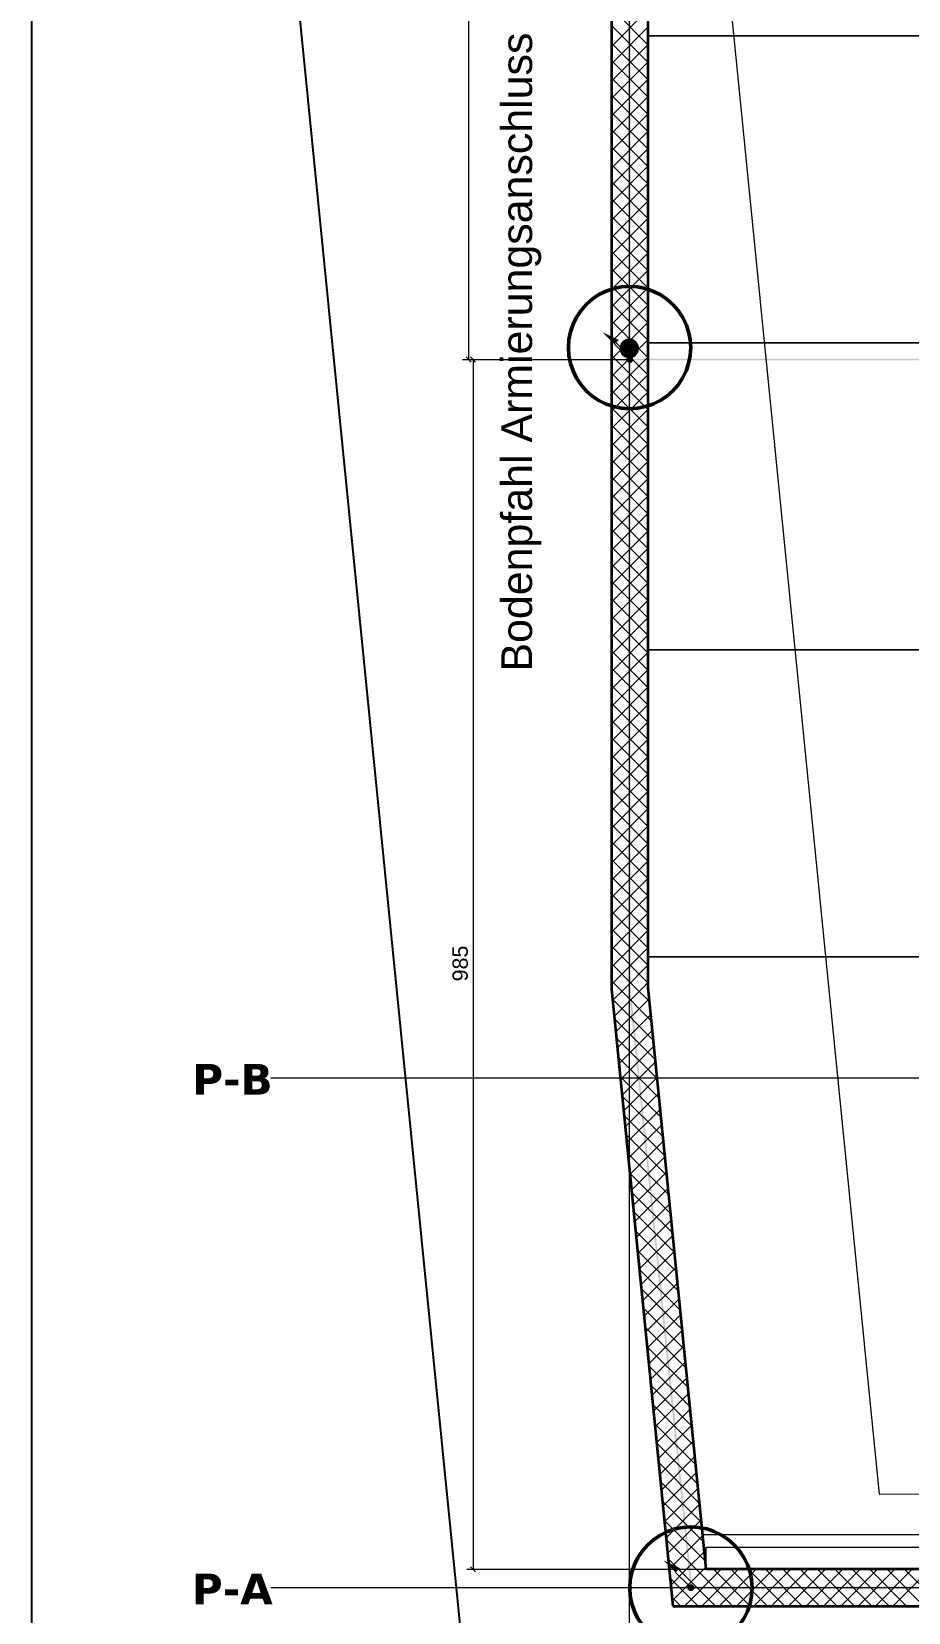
# Model space of a CAD drawing. Extents: x -1132 to 613, y -179 to 712.
# Drawn here: x -1132.4 to -989.6, y -49.2 to 208.2 of the extents above; entities that cross this region are included whole.
import ezdxf
from ezdxf.lldxf.tags import DXFTag

# ---------------------------------------------------------------- set-up
doc = ezdxf.new("R2010")
doc.units = 0
doc.layers.get('0').update_dxf_attribs({"lineweight": 13})
for name, color, linetype, lineweight, true_color in [('A-DETL-____-OTLN', 5, 'Continuous', 9, 0x0000ff), ('C-PROP-LINE-OTLN', 7, '_Grundgrenze_', 25, 0x800000), ('EL01_VVV_Mass Blitzschutz', 3, 'Continuous', 13, 0x00ff00), ('EL01_WAN_Blitzschutz Text', 1, 'Continuous', 13, 0xff0000), ('EL01_WAN_Leitung_Potentialausgleich', 1, 'fein_strichliert', 13, 0xff0000), ('S-GRID-____-IDEN', 7, 'Continuous', 9, 0x5555aa)]:
    doc.layers.add(name, color=color, linetype=linetype, lineweight=lineweight, true_color=true_color)
for name, color, linetype, lineweight in [('A-FLOR-____-OTLN', 7, 'Continuous', 9), ('A-WALL-____-MCUT', 7, 'Continuous', 35), ('A-WALL-____-PATT', 7, 'Continuous', 35), ('C-PRKG-____-OTLN', 7, 'Continuous', 9), ('S-GRID-____-OTLN', 7, 'Continuous', 5)]:
    doc.layers.add(name, color=color, linetype=linetype, lineweight=lineweight)
doc.styles.get("Standard").update_dxf_attribs({"font": 'arial.ttf'})
tags = doc.linetypes.add('_Grundgrenze_', pattern=[0.45, 0.2, -0.05, 0.05, -0.05, 0.05, -0.05]).pattern_tags.tags
tags[14:15] = [DXFTag(74, 4), DXFTag(75, 0), DXFTag(340, '0'), DXFTag(46, 1.0), DXFTag(50, 0.0), DXFTag(44, 0.0), DXFTag(45, 0.0)]
tags[12:13] = [DXFTag(74, 4), DXFTag(75, 0), DXFTag(340, '0'), DXFTag(46, 1.0), DXFTag(50, 0.0), DXFTag(44, 0.0), DXFTag(45, 0.0)]
tags[10:11] = [DXFTag(74, 4), DXFTag(75, 0), DXFTag(340, '0'), DXFTag(46, 1.0), DXFTag(50, 0.0), DXFTag(44, 0.0), DXFTag(45, 0.0)]
tags[8:9] = [DXFTag(74, 4), DXFTag(75, 0), DXFTag(340, '0'), DXFTag(46, 1.0), DXFTag(50, 0.0), DXFTag(44, 0.0), DXFTag(45, 0.0)]
tags[6:7] = [DXFTag(74, 4), DXFTag(75, 0), DXFTag(340, '0'), DXFTag(46, 1.0), DXFTag(50, 0.0), DXFTag(44, 0.0), DXFTag(45, 0.0)]
tags[4:5] = [DXFTag(74, 4), DXFTag(75, 0), DXFTag(340, '0'), DXFTag(46, 1.0), DXFTag(50, 0.0), DXFTag(44, 0.0), DXFTag(45, 0.0)]
tags = doc.linetypes.add('_Rasterlinie_', pattern=[0.375, 0.2, -0.05, 0.075, -0.05]).pattern_tags.tags
tags[10:11] = [DXFTag(74, 4), DXFTag(75, 0), DXFTag(340, '0'), DXFTag(46, 1.0), DXFTag(50, 0.0), DXFTag(44, 0.0), DXFTag(45, 0.0)]
tags[8:9] = [DXFTag(74, 4), DXFTag(75, 0), DXFTag(340, '0'), DXFTag(46, 1.0), DXFTag(50, 0.0), DXFTag(44, 0.0), DXFTag(45, 0.0)]
tags[6:7] = [DXFTag(74, 4), DXFTag(75, 0), DXFTag(340, '0'), DXFTag(46, 1.0), DXFTag(50, 0.0), DXFTag(44, 0.0), DXFTag(45, 0.0)]
tags[4:5] = [DXFTag(74, 4), DXFTag(75, 0), DXFTag(340, '0'), DXFTag(46, 1.0), DXFTag(50, 0.0), DXFTag(44, 0.0), DXFTag(45, 0.0)]
tags = doc.linetypes.add('_Strichliert - Fein_', pattern=[0.15, 0.1, -0.05]).pattern_tags.tags
tags[6:7] = [DXFTag(74, 4), DXFTag(75, 0), DXFTag(340, '0'), DXFTag(46, 1.0), DXFTag(50, 0.0), DXFTag(44, 0.0), DXFTag(45, 0.0)]
tags[4:5] = [DXFTag(74, 4), DXFTag(75, 0), DXFTag(340, '0'), DXFTag(46, 1.0), DXFTag(50, 0.0), DXFTag(44, 0.0), DXFTag(45, 0.0)]
tags = doc.linetypes.add('fein_strichliert', pattern=[4, 1, -2, 1]).pattern_tags.tags
tags[8:9] = [DXFTag(74, 4), DXFTag(75, 0), DXFTag(340, '0'), DXFTag(46, 0.0), DXFTag(50, 0.0), DXFTag(44, 0.0), DXFTag(45, 0.0)]
tags[6:7] = [DXFTag(74, 4), DXFTag(75, 0), DXFTag(340, '0'), DXFTag(46, 0.0), DXFTag(50, 0.0), DXFTag(44, 0.0), DXFTag(45, 0.0)]
tags[4:5] = [DXFTag(74, 4), DXFTag(75, 0), DXFTag(340, '0'), DXFTag(46, 0.0), DXFTag(50, 0.0), DXFTag(44, 0.0), DXFTag(45, 0.0)]
tags = doc.linetypes.add('Gestrichelt', pattern=[0.1, 0.05, -0.05]).pattern_tags.tags
tags[6:7] = [DXFTag(74, 4), DXFTag(75, 0), DXFTag(340, '0'), DXFTag(46, 1.0), DXFTag(50, 0.0), DXFTag(44, 0.0), DXFTag(45, 0.0)]
tags[4:5] = [DXFTag(74, 4), DXFTag(75, 0), DXFTag(340, '0'), DXFTag(46, 1.0), DXFTag(50, 0.0), DXFTag(44, 0.0), DXFTag(45, 0.0)]

# ---------------------------------------------------------------- blocks, each defined once
blk = doc.blocks.new('Referenz-A0ULN8GXQT', base_point=(-1139.87, -119.94))
at = {"layer": 'A-DETL-____-OTLN', "color": 0, "linetype": '_Strichliert - Fein_', "ltscale": 0.13}
for p, q in [((-1038.33, 411), (-994.42, -29.97)), ((-994.42, -29.97), (174.99, -23.41))]:
    blk.add_line(p, q, dxfattribs=at)
at = {"layer": 'A-DETL-____-OTLN', "color": 0, "linetype": 'Gestrichelt', "ltscale": 0.13}
blk.add_line((-886, -36.6), (-1023.13, -36.6), dxfattribs=at)
at = {"layer": 'A-FLOR-____-OTLN', "color": 0, "linetype": 'Continuous', "ltscale": 0.13}
for p, q in [((-1022.57, -42.2), (-1022.57, -38.61)), ((-1022.57, -38.61), (-886, -38.61))]:
    blk.add_line(p, q, dxfattribs=at)
at = {"layer": 'A-WALL-____-MCUT', "color": 0, "linetype": 'Continuous', "ltscale": 0.35}
for p, q in [((-1038, 411), (-1038, 52.24)), ((-1032, 52.54), (-1032, 411)), ((-1038, 52.24), (-1028, -48.2)), ((-1022.57, -42.2), (-1032, 52.54)), ((-885.4, -42.2), (-1022.57, -42.2)), ((-1028, -48.2), (174.99, -48.2))]:
    blk.add_line(p, q, dxfattribs=at)
at = {"layer": 'A-WALL-____-PATT', "color": 0, "linetype": 'Continuous', "lineweight": 9, "ltscale": 0.13}
for p, q in [((-1032, 206), (-1038, 212)), ((-1038, 205.78), (-1032, 211.78)), ((-1032, 203.17), (-1038, 209.17)), ((-1038, 202.95), (-1032, 208.95)), ((-1032, 200.34), (-1038, 206.34)), ((-1038, 200.12), (-1032, 206.12)), ((-1032, 197.51), (-1038, 203.51)), ((-1038, 197.29), (-1032, 203.29)), ((-1032, 194.68), (-1038, 200.68)), ((-1038, 194.46), (-1032, 200.46)), ((-1032, 191.86), (-1038, 197.86)), ((-1038, 191.63), (-1032, 197.63)), ((-1032, 189.03), (-1038, 195.03)), ((-1038, 188.8), (-1032, 194.8)), ((-1032, 186.2), (-1038, 192.2)), ((-1038, 185.98), (-1032, 191.98)), ((-1032, 183.37), (-1038, 189.37)), ((-1038, 183.15), (-1032, 189.15)), ((-1032, 180.54), (-1038, 186.54)), ((-1038, 180.32), (-1032, 186.32)), ((-1032, 177.71), (-1038, 183.71)), ((-1038, 177.49), (-1032, 183.49)), ((-1032, 174.89), (-1038, 180.89)), ((-1038, 174.66), (-1032, 180.66)), ((-1032, 172.06), (-1038, 178.06)), ((-1038, 171.83), (-1032, 177.83)), ((-1032, 169.23), (-1038, 175.23)), ((-1038, 169.01), (-1032, 175.01)), ((-1032, 166.4), (-1038, 172.4)), ((-1038, 166.18), (-1032, 172.18)), ((-1032, 163.57), (-1038, 169.57)), ((-1038, 163.35), (-1032, 169.35)), ((-1032, 160.74), (-1038, 166.74)), ((-1038, 160.52), (-1032, 166.52)), ((-1032, 157.91), (-1038, 163.91)), ((-1038, 157.69), (-1032, 163.69)), ((-1032, 155.09), (-1038, 161.09)), ((-1038, 154.86), (-1032, 160.86)), ((-1032, 152.26), (-1038, 158.26)), ((-1038, 152.04), (-1032, 158.04)), ((-1032, 149.43), (-1038, 155.43)), ((-1038, 149.21), (-1032, 155.21)), ((-1032, 146.6), (-1038, 152.6)), ((-1038, 146.38), (-1032, 152.38)), ((-1032, 143.77), (-1038, 149.77)), ((-1038, 143.55), (-1032, 149.55)), ((-1032, 140.94), (-1038, 146.94)), ((-1038, 140.72), (-1032, 146.72)), ((-1032, 138.12), (-1038, 144.12)), ((-1038, 137.89), (-1032, 143.89)), ((-1032, 135.29), (-1038, 141.29)), ((-1038, 135.06), (-1032, 141.06)), ((-1032, 132.46), (-1038, 138.46)), ((-1038, 132.24), (-1032, 138.24)), ((-1032, 129.63), (-1038, 135.63)), ((-1038, 129.41), (-1032, 135.41)), ((-1032, 126.8), (-1038, 132.8)), ((-1038, 126.58), (-1032, 132.58)), ((-1032, 123.97), (-1038, 129.97)), ((-1038, 123.75), (-1032, 129.75)), ((-1032, 121.14), (-1038, 127.14)), ((-1038, 120.92), (-1032, 126.92)), ((-1032, 118.32), (-1038, 124.32)), ((-1038, 118.09), (-1032, 124.09)), ((-1032, 115.49), (-1038, 121.49)), ((-1038, 115.27), (-1032, 121.27)), ((-1032, 112.66), (-1038, 118.66)), ((-1038, 112.44), (-1032, 118.44)), ((-1032, 109.83), (-1038, 115.83)), ((-1038, 109.61), (-1032, 115.61)), ((-1032, 107), (-1038, 113)), ((-1038, 106.78), (-1032, 112.78)), ((-1032, 104.17), (-1038, 110.17)), ((-1038, 103.95), (-1032, 109.95)), ((-1032, 101.35), (-1038, 107.35)), ((-1038, 101.12), (-1032, 107.12)), ((-1032, 98.52), (-1038, 104.52)), ((-1038, 98.3), (-1032, 104.3)), ((-1032, 95.69), (-1038, 101.69)), ((-1038, 95.47), (-1032, 101.47)), ((-1032, 92.86), (-1038, 98.86)), ((-1038, 92.64), (-1032, 98.64)), ((-1032, 90.03), (-1038, 96.03)), ((-1038, 89.81), (-1032, 95.81)), ((-1032, 87.2), (-1038, 93.2)), ((-1038, 86.98), (-1032, 92.98)), ((-1032, 84.38), (-1038, 90.38)), ((-1038, 84.15), (-1032, 90.15)), ((-1032, 81.55), (-1038, 87.55)), ((-1038, 81.32), (-1032, 87.32)), ((-1032, 78.72), (-1038, 84.72)), ((-1038, 78.5), (-1032, 84.5)), ((-1032, 75.89), (-1038, 81.89)), ((-1038, 75.67), (-1032, 81.67)), ((-1032, 73.06), (-1038, 79.06)), ((-1038, 72.84), (-1032, 78.84)), ((-1032, 70.23), (-1038, 76.23)), ((-1038, 70.01), (-1032, 76.01)), ((-1032, 67.4), (-1038, 73.4)), ((-1038, 67.18), (-1032, 73.18)), ((-1032, 64.58), (-1038, 70.58)), ((-1038, 64.35), (-1032, 70.35)), ((-1032, 61.75), (-1038, 67.75)), ((-1038, 61.53), (-1032, 67.53)), ((-1032, 58.92), (-1038, 64.92)), ((-1038, 58.7), (-1032, 64.7)), ((-1032, 56.09), (-1038, 62.09)), ((-1038, 55.87), (-1032, 61.87)), ((-1032, 53.26), (-1038, 59.26)), ((-1038, 53.04), (-1032, 59.04)), ((-1034.01, 52.44), (-1038, 56.43)), ((-1035.87, 52.34), (-1032, 56.21)), ((-1036.7, 52.3), (-1038, 53.61)), ((-1037.82, 50.4), (-1035.87, 52.34)), ((-1037.56, 47.82), (-1032.9, 52.49)), ((-1031.46, 47.06), (-1036.7, 52.3)), ((-1031.77, 50.2), (-1034.01, 52.44)), ((-1032.9, 52.49), (-1032, 53.38)), ((-1031.15, 43.92), (-1037.84, 50.62)), ((-1037.31, 45.25), (-1031.82, 50.73)), ((-1030.83, 40.78), (-1037.53, 47.47)), ((-1037.05, 42.68), (-1031.57, 48.16)), ((-1030.52, 37.64), (-1037.22, 44.33)), ((-1036.8, 40.11), (-1031.31, 45.59)), ((-1030.21, 34.5), (-1036.9, 41.19)), ((-1036.54, 37.53), (-1031.06, 43.02)), ((-1036.28, 34.96), (-1030.8, 40.45)), ((-1029.9, 31.35), (-1036.59, 38.05)), ((-1036.03, 32.39), (-1030.54, 37.87)), ((-1029.58, 28.21), (-1036.28, 34.91)), ((-1035.77, 29.82), (-1030.29, 35.3)), ((-1029.27, 25.07), (-1035.97, 31.77)), ((-1035.52, 27.24), (-1030.03, 32.73)), ((-1028.96, 21.93), (-1035.65, 28.63)), ((-1035.26, 24.67), (-1029.78, 30.16)), ((-1035, 22.1), (-1029.52, 27.58)), ((-1028.64, 18.79), (-1035.34, 25.49)), ((-1034.75, 19.53), (-1029.26, 25.01)), ((-1028.33, 15.65), (-1035.03, 22.35)), ((-1034.49, 16.96), (-1029.01, 22.44)), ((-1028.02, 12.51), (-1034.71, 19.2)), ((-1034.23, 14.38), (-1028.75, 19.87)), ((-1027.71, 9.37), (-1034.4, 16.06)), ((-1033.98, 11.81), (-1028.5, 17.29)), ((-1027.39, 6.23), (-1034.09, 12.92)), ((-1033.72, 9.24), (-1028.24, 14.72)), ((-1033.47, 6.67), (-1027.98, 12.15)), ((-1027.08, 3.08), (-1033.78, 9.78)), ((-1033.21, 4.09), (-1027.73, 9.58)), ((-1026.77, -0.06), (-1033.46, 6.64)), ((-1032.95, 1.52), (-1027.47, 7)), ((-1026.45, -3.2), (-1033.15, 3.5)), ((-1032.7, -1.05), (-1027.21, 4.43)), ((-1026.14, -6.34), (-1032.84, 0.36)), ((-1032.44, -3.62), (-1026.96, 1.86)), ((-1032.19, -6.2), (-1026.7, -0.71)), ((-1025.83, -9.48), (-1032.53, -2.78)), ((-1031.93, -8.77), (-1026.45, -3.28)), ((-1025.52, -12.62), (-1032.21, -5.93)), ((-1031.67, -11.34), (-1026.19, -5.86)), ((-1025.2, -15.76), (-1031.9, -9.07)), ((-1031.42, -13.91), (-1025.93, -8.43)), ((-1024.89, -18.9), (-1031.59, -12.21)), ((-1031.16, -16.48), (-1025.68, -11)), ((-1024.58, -22.05), (-1031.27, -15.35)), ((-1030.91, -19.06), (-1025.42, -13.57)), ((-1030.65, -21.63), (-1025.17, -16.15)), ((-1024.27, -25.19), (-1030.96, -18.49)), ((-1030.39, -24.2), (-1024.91, -18.72)), ((-1023.95, -28.33), (-1030.65, -21.63)), ((-1030.14, -26.77), (-1024.65, -21.29)), ((-1023.64, -31.47), (-1030.34, -24.77)), ((-1029.88, -29.35), (-1024.4, -23.86)), ((-1023.33, -34.61), (-1030.02, -27.91)), ((-1029.63, -31.92), (-1024.14, -26.44)), ((-1029.37, -34.49), (-1023.89, -29.01)), ((-1023.01, -37.75), (-1029.71, -31.05)), ((-1029.11, -37.06), (-1023.63, -31.58)), ((-1022.7, -40.89), (-1029.4, -34.2)), ((-1028.86, -39.64), (-1023.37, -34.15)), ((-1024.22, -42.2), (-1029.09, -37.34)), ((-1028.59, -42.2), (-1023.12, -36.72)), ((-1027.05, -42.2), (-1028.77, -40.48)), ((-1025.77, -42.2), (-1022.86, -39.3)), ((-1028.6, -42.21), (-1028.59, -42.2)), ((-1023.88, -48.2), (-1028.46, -43.62)), ((-1028.34, -44.78), (-1025.77, -42.2)), ((-1028.09, -47.35), (-1022.94, -42.2)), ((-1021.05, -48.2), (-1027.05, -42.2)), ((-1026.11, -48.2), (-1020.11, -42.2)), ((-1018.22, -48.2), (-1024.22, -42.2)), ((-1023.28, -48.2), (-1017.28, -42.2)), ((-1022.94, -42.2), (-1022.6, -41.87)), ((-1015.39, -48.2), (-1021.39, -42.2)), ((-1020.45, -48.2), (-1014.45, -42.2)), ((-1012.56, -48.2), (-1018.56, -42.2)), ((-1017.62, -48.2), (-1011.62, -42.2)), ((-1009.74, -48.2), (-1015.74, -42.2)), ((-1014.8, -48.2), (-1008.8, -42.2)), ((-1006.91, -48.2), (-1012.91, -42.2)), ((-1011.97, -48.2), (-1005.97, -42.2)), ((-1004.08, -48.2), (-1010.08, -42.2)), ((-1009.14, -48.2), (-1003.14, -42.2)), ((-1001.25, -48.2), (-1007.25, -42.2)), ((-1006.31, -48.2), (-1000.31, -42.2)), ((-998.42, -48.2), (-1004.42, -42.2)), ((-1003.48, -48.2), (-997.48, -42.2)), ((-995.59, -48.2), (-1001.59, -42.2)), ((-1000.65, -48.2), (-994.65, -42.2)), ((-992.77, -48.2), (-998.77, -42.2)), ((-997.82, -48.2), (-991.82, -42.2)), ((-989.94, -48.2), (-995.94, -42.2)), ((-995, -48.2), (-989, -42.2)), ((-987.11, -48.2), (-993.11, -42.2)), ((-992.17, -48.2), (-986.17, -42.2)), ((-984.28, -48.2), (-990.28, -42.2)), ((-1026.71, -48.2), (-1028.15, -46.76))]:
    blk.add_line(p, q, dxfattribs=at)
at = {"layer": 'C-PRKG-____-OTLN', "color": 0, "linetype": 'Continuous', "ltscale": 0.13}
for p, q in [((-1032, 207.5), (-1032, 157.51)), ((-932, 207.5), (-1032, 207.5)), ((-932, 207.5), (-1032, 207.5)), ((-1032, 157.51), (-1032, 207.5)), ((-1032, 207.5), (-932, 207.5)), ((-1032, 157.51), (-1032, 107.52)), ((-932, 157.51), (-1032, 157.51)), ((-932, 157.51), (-1032, 157.51)), ((-1032, 107.52), (-1032, 157.51)), ((-1032, 157.51), (-932, 157.51)), ((-932, 157.51), (-1032, 157.51)), ((-1032, 157.51), (-932, 157.51)), ((-932, 157.51), (-1032, 157.51)), ((-1032, 107.52), (-1032, 57.53)), ((-932, 107.52), (-1032, 107.52)), ((-932, 107.52), (-1032, 107.52)), ((-1032, 57.53), (-1032, 107.52)), ((-1032, 107.52), (-932, 107.52)), ((-932, 107.52), (-1032, 107.52)), ((-1032, 107.52), (-932, 107.52)), ((-932, 107.52), (-1032, 107.52)), ((-932, 57.53), (-1032, 57.53)), ((-1032, 57.53), (-932, 57.53)), ((-932, 57.53), (-1032, 57.53))]:
    blk.add_line(p, q, dxfattribs=at)
at = {"layer": 'C-PROP-LINE-OTLN', "color": 0, "linetype": '_Grundgrenze_', "lineweight": -2, "ltscale": 0.25}
blk.add_line((-1057.76, -100.32), (-1108.67, 411), dxfattribs=at)
at = {"layer": 'S-GRID-____-OTLN', "color": 0, "linetype": '_Rasterlinie_', "ltscale": 0.13}
for p, q in [((-1035.05, -106.7), (-1035.05, 411)), ((-1093.45, 37.8), (174.99, 37.8)), ((-1093.45, -45.2), (174.99, -45.2))]:
    blk.add_line(p, q, dxfattribs=at)
at = {"layer": 'S-GRID-____-IDEN', "color": 0, "linetype": 'Continuous', "lineweight": 5, "ltscale": 0.13, "char_height": 5, "attachment_point": 1}
for s, insert in [('{\\fVerdana|b1|i0;P-B}', (-1106.26, 40.09)), ('{\\fVerdana|b1|i0;P-A}', (-1106.33, -42.91))]:
    blk.add_mtext(s, dxfattribs=dict(at, insert=insert))
blk = doc.blocks.new('Anschlusspunkt-A0ULN8H9QT', base_point=(-1036.59, 155.11))
at = {"color": 0, "linetype": 'ByBlock', "lineweight": -2, "ltscale": 0.13}
for p, q in [((-1036.48, 157.18), (-1036.54, 156.99)), ((-1036.39, 157.36), (-1036.48, 157.18)), ((-1036.28, 157.52), (-1036.39, 157.36)), ((-1036.15, 157.67), (-1036.28, 157.52)), ((-1036.01, 157.8), (-1036.15, 157.67)), ((-1035.84, 157.91), (-1036.01, 157.8)), ((-1035.67, 157.99), (-1035.84, 157.91)), ((-1035.48, 158.06), (-1035.67, 157.99)), ((-1035.29, 158.09), (-1035.48, 158.06)), ((-1035.09, 158.11), (-1035.29, 158.09)), ((-1034.9, 158.09), (-1035.09, 158.11)), ((-1034.71, 158.06), (-1034.9, 158.09)), ((-1034.52, 157.99), (-1034.71, 158.06)), ((-1034.34, 157.91), (-1034.52, 157.99)), ((-1034.18, 157.8), (-1034.34, 157.91)), ((-1034.03, 157.67), (-1034.18, 157.8)), ((-1033.9, 157.52), (-1034.03, 157.67)), ((-1033.79, 157.36), (-1033.9, 157.52)), ((-1033.71, 157.18), (-1033.79, 157.36)), ((-1033.64, 156.99), (-1033.71, 157.18)), ((-1036.58, 156.8), (-1036.59, 156.61)), ((-1036.59, 156.61), (-1036.58, 156.41)), ((-1036.54, 156.99), (-1036.58, 156.8)), ((-1036.58, 156.41), (-1036.54, 156.22)), ((-1036.54, 156.22), (-1036.48, 156.03)), ((-1036.48, 156.03), (-1036.39, 155.86)), ((-1036.39, 155.86), (-1036.28, 155.69)), ((-1036.28, 155.69), (-1036.15, 155.55)), ((-1036.15, 155.55), (-1036.01, 155.42)), ((-1036.01, 155.42), (-1035.84, 155.31)), ((-1035.84, 155.31), (-1035.67, 155.22)), ((-1035.67, 155.22), (-1035.48, 155.16)), ((-1035.48, 155.16), (-1035.29, 155.12)), ((-1035.29, 155.12), (-1035.09, 155.11)), ((-1035.09, 155.11), (-1034.9, 155.12)), ((-1034.9, 155.12), (-1034.71, 155.16)), ((-1034.71, 155.16), (-1034.52, 155.22)), ((-1034.52, 155.22), (-1034.34, 155.31)), ((-1034.34, 155.31), (-1034.18, 155.42)), ((-1034.18, 155.42), (-1034.03, 155.55)), ((-1034.03, 155.55), (-1033.9, 155.69)), ((-1033.9, 155.69), (-1033.79, 155.86)), ((-1033.79, 155.86), (-1033.71, 156.03)), ((-1033.71, 156.03), (-1033.64, 156.22)), ((-1033.61, 156.8), (-1033.64, 156.99)), ((-1033.64, 156.22), (-1033.61, 156.41)), ((-1033.59, 156.61), (-1033.61, 156.8)), ((-1033.61, 156.41), (-1033.59, 156.61))]:
    blk.add_line(p, q, dxfattribs=at)
for points in [[(-1033.65, 157), (-1036.54, 157), (-1033.79, 157.35)], [(-1036.54, 157), (-1033.79, 157.35), (-1036.4, 157.35)], [(-1033.79, 157.35), (-1036.4, 157.35), (-1033.8, 157.36)], [(-1036.4, 157.35), (-1033.8, 157.36), (-1036.39, 157.36)], [(-1033.8, 157.36), (-1036.39, 157.36), (-1034.03, 157.66)], [(-1036.39, 157.36), (-1034.03, 157.66), (-1036.16, 157.66)], [(-1034.03, 157.66), (-1036.16, 157.66), (-1034.04, 157.68)], [(-1036.16, 157.66), (-1034.04, 157.68), (-1036.14, 157.68)], [(-1034.04, 157.68), (-1036.14, 157.68), (-1034.34, 157.9)], [(-1036.14, 157.68), (-1034.34, 157.9), (-1035.86, 157.9)], [(-1034.34, 157.9), (-1035.86, 157.9), (-1034.36, 157.91)], [(-1035.86, 157.9), (-1034.36, 157.91), (-1035.82, 157.91)], [(-1034.36, 157.91), (-1035.82, 157.91), (-1034.7, 158.05)], [(-1035.82, 157.91), (-1034.7, 158.05), (-1035.5, 158.05)], [(-1034.7, 158.05), (-1035.5, 158.05), (-1034.73, 158.06)], [(-1035.5, 158.05), (-1034.73, 158.06), (-1035.43, 158.06)], [(-1034.73, 158.06), (-1035.43, 158.06), (-1035.12, 158.11)], [(-1033.59, 156.61), (-1036.59, 156.61), (-1033.64, 156.99)], [(-1036.59, 156.61), (-1033.64, 156.99), (-1036.54, 156.99)], [(-1036.54, 156.22), (-1033.59, 156.61), (-1036.59, 156.61)], [(-1033.64, 156.99), (-1036.54, 156.99), (-1033.65, 157)], [(-1036.54, 156.99), (-1033.65, 157), (-1036.54, 157)], [(-1033.64, 156.22), (-1036.54, 156.22), (-1033.59, 156.61)], [(-1033.65, 156.21), (-1036.54, 156.21), (-1033.64, 156.22)], [(-1036.54, 156.21), (-1033.64, 156.22), (-1036.54, 156.22)], [(-1036.4, 155.86), (-1033.65, 156.21), (-1036.54, 156.21)], [(-1033.79, 155.86), (-1036.4, 155.86), (-1033.65, 156.21)], [(-1036.39, 155.85), (-1033.79, 155.86), (-1036.4, 155.86)], [(-1033.8, 155.85), (-1036.39, 155.85), (-1033.79, 155.86)], [(-1036.16, 155.55), (-1033.8, 155.85), (-1036.39, 155.85)], [(-1034.03, 155.55), (-1036.16, 155.55), (-1033.8, 155.85)], [(-1036.14, 155.54), (-1034.03, 155.55), (-1036.16, 155.55)], [(-1034.04, 155.54), (-1036.14, 155.54), (-1034.03, 155.55)], [(-1035.86, 155.32), (-1034.04, 155.54), (-1036.14, 155.54)], [(-1034.34, 155.32), (-1035.86, 155.32), (-1034.04, 155.54)], [(-1035.82, 155.3), (-1034.34, 155.32), (-1035.86, 155.32)], [(-1034.36, 155.3), (-1035.82, 155.3), (-1034.34, 155.32)], [(-1035.5, 155.16), (-1034.36, 155.3), (-1035.82, 155.3)], [(-1034.7, 155.16), (-1035.5, 155.16), (-1034.36, 155.3)], [(-1035.43, 155.15), (-1034.7, 155.16), (-1035.5, 155.16)], [(-1034.73, 155.15), (-1035.43, 155.15), (-1034.7, 155.16)], [(-1035.12, 155.11), (-1034.73, 155.15), (-1035.43, 155.15)]]:
    blk.add_solid(points, dxfattribs=at)
blk = doc.blocks.new('Kreis-A0ULN8HNQT', base_point=(-1035, -55.2))
at = {"color": 0, "linetype": 'ByBlock', "lineweight": -2, "ltscale": 0.5}
for p, q in [((-1027.62, -35.63), (-1028.86, -36.05)), ((-1026.35, -35.38), (-1027.62, -35.63)), ((-1025.05, -35.29), (-1026.35, -35.38)), ((-1023.75, -35.38), (-1025.05, -35.29)), ((-1022.47, -35.63), (-1023.75, -35.38)), ((-1021.24, -36.05), (-1022.47, -35.63)), ((-1032.09, -38.21), (-1032.95, -39.19)), ((-1031.11, -37.35), (-1032.09, -38.21)), ((-1030.03, -36.63), (-1031.11, -37.35)), ((-1028.86, -36.05), (-1030.03, -36.63)), ((-1020.07, -36.63), (-1021.24, -36.05)), ((-1018.99, -37.35), (-1020.07, -36.63)), ((-1018.01, -38.21), (-1018.99, -37.35)), ((-1017.15, -39.19), (-1018.01, -38.21)), ((-1033.67, -40.27), (-1034.24, -41.44)), ((-1032.95, -39.19), (-1033.67, -40.27)), ((-1016.43, -40.27), (-1017.15, -39.19)), ((-1015.85, -41.44), (-1016.43, -40.27)), ((-1034.66, -42.67), (-1034.92, -43.95)), ((-1034.24, -41.44), (-1034.66, -42.67)), ((-1015.43, -42.67), (-1015.85, -41.44)), ((-1015.18, -43.95), (-1015.43, -42.67)), ((-1034.92, -43.95), (-1035, -45.25)), ((-1035, -45.25), (-1034.92, -46.55)), ((-1015.09, -45.25), (-1015.18, -43.95)), ((-1015.18, -46.55), (-1015.09, -45.25)), ((-1034.92, -46.55), (-1034.66, -47.82)), ((-1034.66, -47.82), (-1034.24, -49.06)), ((-1015.85, -49.06), (-1015.43, -47.82)), ((-1015.43, -47.82), (-1015.18, -46.55)), ((-1034.24, -49.06), (-1033.67, -50.22)), ((-1033.67, -50.22), (-1032.95, -51.31)), ((-1032.95, -51.31), (-1032.09, -52.29)), ((-1018.01, -52.29), (-1017.15, -51.31)), ((-1017.15, -51.31), (-1016.43, -50.22)), ((-1016.43, -50.22), (-1015.85, -49.06)), ((-1032.09, -52.29), (-1031.11, -53.14)), ((-1031.11, -53.14), (-1030.03, -53.87)), ((-1030.03, -53.87), (-1028.86, -54.44)), ((-1021.24, -54.44), (-1020.07, -53.87)), ((-1020.07, -53.87), (-1018.99, -53.14)), ((-1018.99, -53.14), (-1018.01, -52.29)), ((-1028.86, -54.44), (-1027.62, -54.86)), ((-1027.62, -54.86), (-1026.35, -55.12)), ((-1026.35, -55.12), (-1025.05, -55.2)), ((-1025.05, -55.2), (-1023.75, -55.12)), ((-1023.75, -55.12), (-1022.47, -54.86)), ((-1022.47, -54.86), (-1021.24, -54.44))]:
    blk.add_line(p, q, dxfattribs=at)
blk = doc.blocks.new('Steigleitung_nach oben-A0ULN8I1QT', base_point=(-1039.46, 154.24))
at = {"color": 0, "linetype": 'ByBlock', "lineweight": -2, "ltscale": 0.13}
blk.add_line((-1037.49, 157.27), (-1035.41, 155.19), dxfattribs=at)
for points in [[(-1036.79, 157.98), (-1038.19, 157.98), (-1039.46, 159.24)], [(-1037.49, 157.27), (-1036.79, 157.98), (-1038.19, 157.98)], [(-1034.46, 154.8), (-1035.57, 154.8), (-1034.47, 154.94)], [(-1035.57, 154.8), (-1034.47, 154.94), (-1035.56, 154.94)], [(-1035.56, 154.65), (-1034.46, 154.8), (-1035.57, 154.8)], [(-1034.47, 154.94), (-1035.56, 154.94), (-1034.53, 155.08)], [(-1035.56, 154.94), (-1034.53, 155.08), (-1035.5, 155.08)], [(-1034.47, 154.94), (-1035.56, 154.94), (-1034.47, 154.94)], [(-1035.56, 154.94), (-1034.47, 154.94), (-1035.56, 154.94)], [(-1034.47, 154.65), (-1035.56, 154.65), (-1034.46, 154.8)], [(-1035.5, 154.52), (-1034.47, 154.65), (-1035.56, 154.65)], [(-1034.47, 154.65), (-1035.56, 154.65), (-1034.47, 154.65)], [(-1035.56, 154.65), (-1034.47, 154.65), (-1035.56, 154.65)], [(-1034.53, 155.08), (-1035.5, 155.08), (-1034.62, 155.19)], [(-1035.5, 155.08), (-1034.62, 155.19), (-1035.41, 155.19)], [(-1034.53, 155.08), (-1035.5, 155.08), (-1034.53, 155.08)], [(-1035.5, 155.08), (-1034.53, 155.08), (-1035.5, 155.08)], [(-1034.53, 154.52), (-1035.5, 154.52), (-1034.47, 154.65)], [(-1035.41, 154.4), (-1034.53, 154.52), (-1035.5, 154.52)], [(-1034.62, 155.19), (-1035.41, 155.19), (-1034.73, 155.28)], [(-1035.41, 155.19), (-1034.73, 155.28), (-1035.29, 155.28)], [(-1034.62, 155.19), (-1035.41, 155.19), (-1034.62, 155.19)], [(-1035.41, 155.19), (-1034.62, 155.19), (-1035.41, 155.19)], [(-1034.62, 154.4), (-1035.41, 154.4), (-1034.53, 154.52)], [(-1034.73, 155.28), (-1035.29, 155.28), (-1034.87, 155.34)], [(-1035.29, 155.28), (-1034.87, 155.34), (-1035.16, 155.34)], [(-1034.73, 155.28), (-1035.29, 155.28), (-1034.73, 155.28)], [(-1035.29, 155.28), (-1034.73, 155.28), (-1035.29, 155.28)], [(-1034.87, 155.34), (-1035.16, 155.34), (-1035.01, 155.36)], [(-1035.29, 154.31), (-1034.62, 154.4), (-1035.41, 154.4)], [(-1034.62, 154.4), (-1035.41, 154.4), (-1034.62, 154.4)], [(-1035.41, 154.4), (-1034.62, 154.4), (-1035.41, 154.4)], [(-1034.73, 154.31), (-1035.29, 154.31), (-1034.62, 154.4)], [(-1035.16, 154.26), (-1034.73, 154.31), (-1035.29, 154.31)], [(-1034.73, 154.31), (-1035.29, 154.31), (-1034.73, 154.31)], [(-1035.29, 154.31), (-1034.73, 154.31), (-1035.29, 154.31)], [(-1034.87, 154.26), (-1035.16, 154.26), (-1034.73, 154.31)], [(-1035.01, 154.24), (-1034.87, 154.26), (-1035.16, 154.26)], [(-1034.87, 154.26), (-1035.16, 154.26), (-1034.87, 154.26)], [(-1035.16, 154.26), (-1034.87, 154.26), (-1035.16, 154.26)]]:
    blk.add_solid(points, dxfattribs=at)
blk = doc.blocks.new('Bauteilbeschriftung-A0ULN8I5QT', base_point=(-1055.92, 103.99))
at = {"color": 0, "linetype": 'ByBlock', "lineweight": -2, "ltscale": 0.13, "insert": (-1055.92, 103.99), "char_height": 5, "attachment_point": 1, "rotation": 90}
blk.add_mtext('{\\fArial;Bodenpfahl Armierungsanschluss }', dxfattribs=at)
blk = doc.blocks.new('Kreis-A0ULN8IFQT', base_point=(-1045, 146.79))
at = {"color": 0, "linetype": 'ByBlock', "lineweight": -2, "ltscale": 0.5}
for p, q in [((-1040.03, 165.36), (-1041.11, 164.64)), ((-1038.86, 165.94), (-1040.03, 165.36)), ((-1037.62, 166.36), (-1038.86, 165.94)), ((-1036.35, 166.61), (-1037.62, 166.36)), ((-1035.05, 166.7), (-1036.35, 166.61)), ((-1033.75, 166.61), (-1035.05, 166.7)), ((-1032.47, 166.36), (-1033.75, 166.61)), ((-1031.24, 165.94), (-1032.47, 166.36)), ((-1030.07, 165.36), (-1031.24, 165.94)), ((-1028.99, 164.64), (-1030.07, 165.36)), ((-1042.95, 162.8), (-1043.67, 161.72)), ((-1042.09, 163.78), (-1042.95, 162.8)), ((-1041.11, 164.64), (-1042.09, 163.78)), ((-1028.01, 163.78), (-1028.99, 164.64)), ((-1027.15, 162.8), (-1028.01, 163.78)), ((-1026.43, 161.72), (-1027.15, 162.8)), ((-1044.24, 160.55), (-1044.66, 159.32)), ((-1043.67, 161.72), (-1044.24, 160.55)), ((-1025.85, 160.55), (-1026.43, 161.72)), ((-1025.43, 159.32), (-1025.85, 160.55)), ((-1044.92, 158.04), (-1045, 156.74)), ((-1044.66, 159.32), (-1044.92, 158.04)), ((-1025.18, 158.04), (-1025.43, 159.32)), ((-1025.09, 156.74), (-1025.18, 158.04)), ((-1045, 156.74), (-1044.92, 155.45)), ((-1044.92, 155.45), (-1044.66, 154.17)), ((-1025.43, 154.17), (-1025.18, 155.45)), ((-1025.18, 155.45), (-1025.09, 156.74)), ((-1044.66, 154.17), (-1044.24, 152.94)), ((-1044.24, 152.94), (-1043.67, 151.77)), ((-1026.43, 151.77), (-1025.85, 152.94)), ((-1025.85, 152.94), (-1025.43, 154.17)), ((-1043.67, 151.77), (-1042.95, 150.69)), ((-1042.95, 150.69), (-1042.09, 149.71)), ((-1042.09, 149.71), (-1041.11, 148.85)), ((-1028.99, 148.85), (-1028.01, 149.71)), ((-1028.01, 149.71), (-1027.15, 150.69)), ((-1027.15, 150.69), (-1026.43, 151.77)), ((-1041.11, 148.85), (-1040.03, 148.12)), ((-1040.03, 148.12), (-1038.86, 147.55)), ((-1038.86, 147.55), (-1037.62, 147.13)), ((-1037.62, 147.13), (-1036.35, 146.88)), ((-1036.35, 146.88), (-1035.05, 146.79)), ((-1035.05, 146.79), (-1033.75, 146.88)), ((-1033.75, 146.88), (-1032.47, 147.13)), ((-1032.47, 147.13), (-1031.24, 147.55)), ((-1031.24, 147.55), (-1030.07, 148.12)), ((-1030.07, 148.12), (-1028.99, 148.85))]:
    blk.add_line(p, q, dxfattribs=at)
blk = doc.blocks.new('Polylinie-A0ULN8J9QT', base_point=(-1035.2, -45.35))
at = {"color": 0, "linetype": 'ByBlock', "lineweight": -2, "ltscale": 0.13}
for points in [[(-1035.15, 52.54), (-1034.85, 52.54), (-1035.15, 411)], [(-1034.85, 52.54), (-1035.15, 411), (-1034.85, 411)], [(-1034.9, 52.52), (-1035.2, 52.52), (-1034.9, 52.55)], [(-1025.15, -45.05), (-1034.9, 52.52), (-1035.2, 52.52)], [(-1035.05, 52.39), (-1035, 52.39), (-1035.05, 52.69)], [(-1035, 52.39), (-1035.05, 52.69), (-1035, 52.69)], [(-1024.85, -45.05), (-1025.15, -45.05), (-1034.9, 52.52)], [(-1025.12, -45.35), (-1024.85, -45.05), (-1025.15, -45.05)], [(-1025.12, -45.35), (174.99, -45.35), (-1024.85, -45.05)], [(174.99, -45.35), (-1024.85, -45.05), (174.99, -45.05)]]:
    blk.add_solid(points, dxfattribs=at)
blk = doc.blocks.new('Maß-A0ULN8JHQT', base_point=(-1063.88, -42.62))
at = {"color": 0, "lineweight": -2}
for p, q in [((-1061.54, 154.8), (-1035.05, 154.8)), ((-1060.13, 154.38), (-1060.96, 155.21)), ((-1060.54, 154.8), (-1060.54, -42.2)), ((-1061.54, -42.2), (-1022.57, -42.2)), ((-1060.13, -42.62), (-1060.96, -41.79))]:
    blk.add_line(p, q, dxfattribs=at)
at = {"color": 0, "lineweight": -2, "insert": (-1063.88, 53.53), "char_height": 2.5, "attachment_point": 1, "rotation": 90}
blk.add_mtext('{\\fArial;985}', dxfattribs=at)
blk = doc.blocks.new('Maß-A0ULN8JNQT', base_point=(-1064.58, 154.38))
at = {"color": 0, "lineweight": -2}
for p, q in [((-1062.24, 359.5), (-1035, 359.5)), ((-1061.66, 359.91), (-1060.83, 359.08)), ((-1061.24, 154.8), (-1061.24, 359.5)), ((-1062.24, 154.8), (-1035.57, 154.8)), ((-1061.66, 155.21), (-1060.83, 154.38))]:
    blk.add_line(p, q, dxfattribs=at)
at = {"color": 0, "lineweight": -2, "insert": (-1064.58, 253.54), "char_height": 2.5, "attachment_point": 1, "rotation": 90}
blk.add_mtext('{\\fArial;1024}', dxfattribs=at)
blk = doc.blocks.new('Steigleitung_nach oben-A0ULN8JZQT', base_point=(-1029.51, -45.76))
at = {"color": 0, "linetype": 'ByBlock', "lineweight": -2, "ltscale": 0.13}
blk.add_line((-1027.54, -42.73), (-1025.46, -44.81), dxfattribs=at)
for points in [[(-1026.83, -42.02), (-1028.24, -42.02), (-1029.51, -40.76)], [(-1027.54, -42.73), (-1026.83, -42.02), (-1028.24, -42.02)], [(-1024.5, -45.2), (-1025.62, -45.2), (-1024.52, -45.06)], [(-1025.62, -45.2), (-1024.52, -45.06), (-1025.6, -45.06)], [(-1025.6, -45.35), (-1024.5, -45.2), (-1025.62, -45.2)], [(-1024.52, -45.06), (-1025.6, -45.06), (-1024.58, -44.92)], [(-1025.6, -45.06), (-1024.58, -44.92), (-1025.55, -44.92)], [(-1024.52, -45.06), (-1025.6, -45.06), (-1024.52, -45.06)], [(-1025.6, -45.06), (-1024.52, -45.06), (-1025.6, -45.06)], [(-1024.52, -45.35), (-1025.6, -45.35), (-1024.5, -45.2)], [(-1025.55, -45.48), (-1024.52, -45.35), (-1025.6, -45.35)], [(-1024.58, -44.92), (-1025.55, -44.92), (-1024.67, -44.81)], [(-1025.55, -44.92), (-1024.67, -44.81), (-1025.46, -44.81)], [(-1024.58, -45.48), (-1025.55, -45.48), (-1024.52, -45.35)], [(-1025.46, -45.6), (-1024.58, -45.48), (-1025.55, -45.48)], [(-1024.67, -44.81), (-1025.46, -44.81), (-1024.78, -44.72)], [(-1025.46, -44.81), (-1024.78, -44.72), (-1025.34, -44.72)], [(-1024.67, -44.81), (-1025.46, -44.81), (-1024.67, -44.81)], [(-1025.46, -44.81), (-1024.67, -44.81), (-1025.46, -44.81)], [(-1024.67, -45.6), (-1025.46, -45.6), (-1024.58, -45.48)], [(-1025.34, -45.69), (-1024.67, -45.6), (-1025.46, -45.6)], [(-1024.67, -45.6), (-1025.46, -45.6), (-1024.67, -45.6)], [(-1025.46, -45.6), (-1024.67, -45.6), (-1025.46, -45.6)], [(-1024.78, -44.72), (-1025.34, -44.72), (-1024.92, -44.66)], [(-1025.34, -44.72), (-1024.92, -44.66), (-1025.21, -44.66)], [(-1024.78, -44.72), (-1025.34, -44.72), (-1024.78, -44.72)], [(-1025.34, -44.72), (-1024.78, -44.72), (-1025.34, -44.72)], [(-1024.78, -45.69), (-1025.34, -45.69), (-1024.67, -45.6)], [(-1025.21, -45.74), (-1024.78, -45.69), (-1025.34, -45.69)], [(-1024.92, -44.66), (-1025.21, -44.66), (-1025.06, -44.64)], [(-1024.92, -45.74), (-1025.21, -45.74), (-1024.78, -45.69)], [(-1025.06, -45.76), (-1024.92, -45.74), (-1025.21, -45.74)]]:
    blk.add_solid(points, dxfattribs=at)

msp = doc.modelspace()

# ---------------------------------------------------------------- linework, layer by layer
at = {"color": 0, "linetype": 'ByBlock', "lineweight": -2, "ltscale": 0.13}
msp.add_line((-1132.42, 465.53), (-1132.42, -174.47), dxfattribs=at)
at = {"layer": 'EL01_WAN_Leitung_Potentialausgleich', "linetype": 'ByBlock', "ltscale": 0.13}
for points in [[(174.99, 154.65), (-1035.05, 154.65), (174.99, 154.95)], [(-1035.05, 154.65), (174.99, 154.95), (-1035.05, 154.95)], [(174.99, 154.95), (-1035.05, 154.95), (-1035.05, 154.95)], [(174.99, 154.65), (174.99, 154.65), (-1035.05, 154.65)]]:
    msp.add_solid(points, dxfattribs=at)

# ---------------------------------------------------------------- block references
at = {"color": 9, "lineweight": 25, "ltscale": 0.25, "true_color": 0xc0c0c0}
msp.add_blockref('Referenz-A0ULN8GXQT', (-1139.87, -119.94), dxfattribs=at)
at = {"layer": 'EL01_VVV_Mass Blitzschutz', "linetype": 'Continuous', "ltscale": 0.13}
for name, p in [('Maß-A0ULN8JNQT', (-1064.58, 154.38)), ('Maß-A0ULN8JHQT', (-1063.88, -42.62))]:
    msp.add_blockref(name, p, dxfattribs=at)
at = {"layer": 'EL01_WAN_Blitzschutz Text', "linetype": 'ByBlock', "ltscale": 0.13}
msp.add_blockref('Bauteilbeschriftung-A0ULN8I5QT', (-1055.92, 103.99), dxfattribs=at)
at = {"layer": 'EL01_WAN_Leitung_Potentialausgleich', "linetype": 'ByBlock', "ltscale": 0.13}
for name, p in [('Polylinie-A0ULN8J9QT', (-1035.2, -45.35)), ('Steigleitung_nach oben-A0ULN8I1QT', (-1039.46, 154.24)), ('Anschlusspunkt-A0ULN8H9QT', (-1036.59, 155.11)), ('Steigleitung_nach oben-A0ULN8JZQT', (-1029.51, -45.76))]:
    msp.add_blockref(name, p, dxfattribs=at)
at = {"layer": 'EL01_WAN_Leitung_Potentialausgleich', "linetype": 'ByBlock', "lineweight": 50, "ltscale": 0.5}
for name, p in [('Kreis-A0ULN8IFQT', (-1045, 146.79)), ('Kreis-A0ULN8HNQT', (-1035, -55.2))]:
    msp.add_blockref(name, p, dxfattribs=at)

doc.saveas('drawing.dxf')
